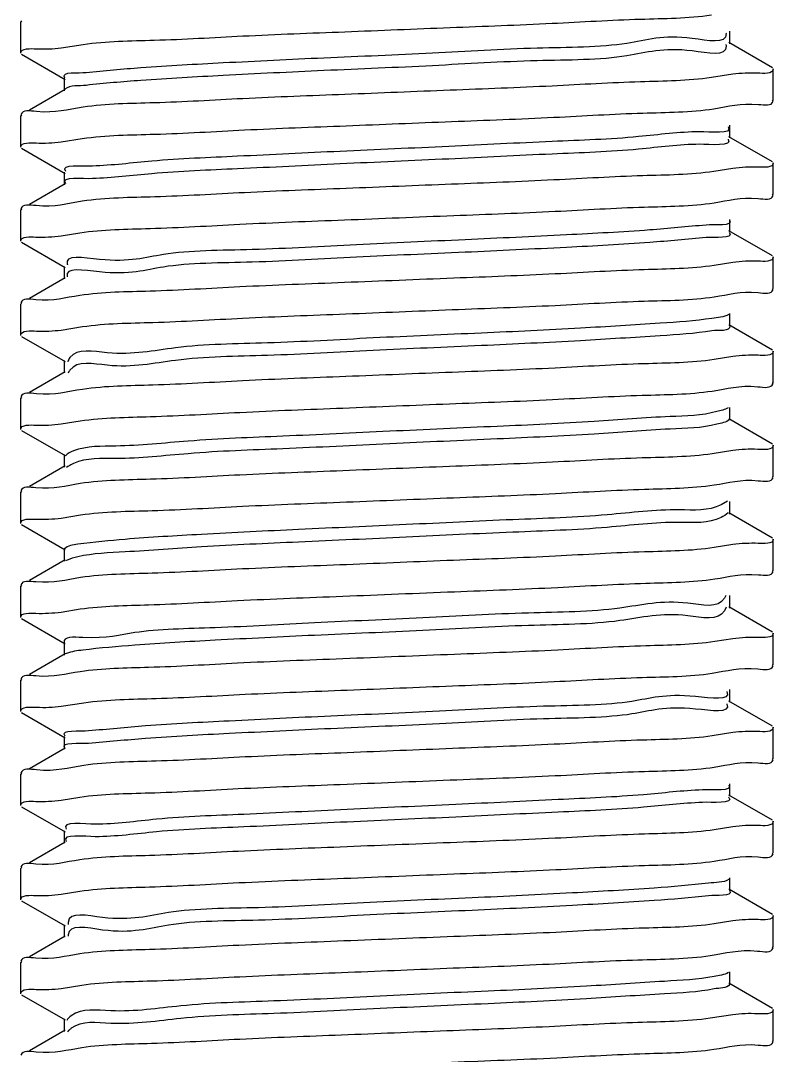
# Model space of a CAD drawing. Extents: x 69728788 to 150676229, y 20327566 to 43663798.
# Drawn here: x 75456338.5 to 75456393.2, y 20763602.9 to 20763678 of the extents above; entities that cross this region are included whole.
import ezdxf

# ---------------------------------------------------------------- set-up
doc = ezdxf.new("R2010")
doc.units = 0
doc.header["$LTSCALE"] = 1000
doc.header["$MEASUREMENT"] = 0
doc.layers.get('0').update_dxf_attribs({"linetype": 'CONTINUOUS'})
doc.layers.add('02___PRT_ALL_AXES', color=7, linetype='CONTINUOUS')

msp = doc.modelspace()

# ---------------------------------------------------------------- linework, layer by layer
at = {"color": 0, "linetype": 'Continuous'}
for p, q in [((75456338.613, 20763677.96), (75456338.548, 20763677.885)), ((75456389.727, 20763677.091), (75456389.732, 20763677.037)), ((75456390.01, 20763676.292), (75456390.01, 20763677.202)), ((75456341.496, 20763675.995), (75456343.072, 20763676.244)), ((75456389.718, 20763676.235), (75456389.732, 20763676.127)), ((75456393.099, 20763674.546), (75456389.937, 20763676.376)), ((75456338.613, 20763675.534), (75456341.774, 20763673.704)), ((75456390.216, 20763674.084), (75456388.667, 20763673.839)), ((75456341.702, 20763673.789), (75456341.702, 20763672.878)), ((75456341.775, 20763672.963), (75456339.187, 20763671.465)), ((75456393.099, 20763672.121), (75456393.163, 20763672.196)), ((75456338.613, 20763671.133), (75456338.548, 20763671.058)), ((75456390.01, 20763669.465), (75456390.01, 20763670.375)), ((75456341.494, 20763669.171), (75456343.02, 20763669.413)), ((75456393.099, 20763667.719), (75456389.937, 20763669.55)), ((75456338.613, 20763668.708), (75456341.774, 20763666.877)), ((75456390.221, 20763667.246), (75456388.853, 20763667.026)), ((75456341.702, 20763666.962), (75456341.702, 20763666.052)), ((75456341.775, 20763666.136), (75456339.187, 20763664.638)), ((75456393.099, 20763665.294), (75456393.163, 20763665.369)), ((75456338.613, 20763664.306), (75456338.548, 20763664.231)), ((75456390.01, 20763662.638), (75456390.01, 20763663.548)), ((75456341.49, 20763662.355), (75456342.833, 20763662.572)), ((75456393.099, 20763660.892), (75456389.937, 20763662.723)), ((75456338.613, 20763661.881), (75456341.774, 20763660.05)), ((75456390.221, 20763660.418), (75456388.867, 20763660.2)), ((75456341.702, 20763660.135), (75456341.702, 20763659.225)), ((75456341.775, 20763659.309), (75456339.187, 20763657.811)), ((75456393.099, 20763658.467), (75456393.163, 20763658.542)), ((75456338.613, 20763657.479), (75456338.548, 20763657.404)), ((75456390.01, 20763655.811), (75456390.01, 20763656.721)), ((75456393.099, 20763654.065), (75456389.937, 20763655.896)), ((75456338.613, 20763655.054), (75456341.774, 20763653.224)), ((75456341.496, 20763655.517), (75456343.036, 20763655.76)), ((75456390.221, 20763653.592), (75456388.865, 20763653.373)), ((75456341.702, 20763653.308), (75456341.702, 20763652.398)), ((75456341.775, 20763652.482), (75456339.187, 20763650.984)), ((75456342.051, 20763652.494), (75456341.992, 20763652.383)), ((75456342.066, 20763652.519), (75456342.051, 20763652.494)), ((75456393.099, 20763651.64), (75456393.163, 20763651.715)), ((75456338.613, 20763650.652), (75456338.548, 20763650.577)), ((75456390.01, 20763648.984), (75456390.01, 20763649.895)), ((75456393.099, 20763647.239), (75456389.937, 20763649.069)), ((75456341.491, 20763648.699), (75456342.871, 20763648.921)), ((75456338.613, 20763648.227), (75456341.774, 20763646.397)), ((75456390.217, 20763646.773), (75456388.729, 20763646.536)), ((75456341.702, 20763646.481), (75456341.702, 20763645.571)), ((75456341.775, 20763645.655), (75456339.187, 20763644.157)), ((75456341.98, 20763645.617), (75456341.871, 20763645.539)), ((75456342.016, 20763645.64), (75456341.98, 20763645.617)), ((75456393.099, 20763644.813), (75456393.163, 20763644.888)), ((75456338.613, 20763643.825), (75456338.548, 20763643.75)), ((75456389.83, 20763643.105), (75456389.37, 20763642.817)), ((75456390.01, 20763642.157), (75456390.01, 20763643.068)), ((75456341.492, 20763641.871), (75456342.896, 20763642.096)), ((75456393.099, 20763640.412), (75456389.937, 20763642.242)), ((75456338.613, 20763641.4), (75456341.774, 20763639.57)), ((75456341.702, 20763639.654), (75456341.702, 20763638.744)), ((75456390.221, 20763639.937), (75456388.872, 20763639.719)), ((75456341.775, 20763638.828), (75456339.187, 20763637.33)), ((75456341.916, 20763638.82), (75456341.808, 20763638.769)), ((75456393.099, 20763637.987), (75456393.163, 20763638.061)), ((75456338.613, 20763636.998), (75456338.548, 20763636.923)), ((75456389.707, 20763636.239), (75456389.616, 20763636.044)), ((75456390.01, 20763635.331), (75456390.01, 20763636.241)), ((75456341.491, 20763635.047), (75456342.858, 20763635.267)), ((75456389.731, 20763635.405), (75456389.616, 20763635.134)), ((75456393.099, 20763633.585), (75456389.937, 20763635.415)), ((75456338.613, 20763634.573), (75456341.774, 20763632.743)), ((75456341.702, 20763632.827), (75456341.702, 20763631.917)), ((75456390.223, 20763633.107), (75456388.923, 20763632.896)), ((75456341.775, 20763632.002), (75456339.187, 20763630.503)), ((75456341.87, 20763632.046), (75456341.773, 20763632.005)), ((75456393.099, 20763631.16), (75456393.163, 20763631.234)), ((75456338.613, 20763630.171), (75456338.548, 20763630.097)), ((75456390.01, 20763628.504), (75456390.01, 20763629.414)), ((75456341.497, 20763628.204), (75456343.125, 20763628.459)), ((75456389.788, 20763628.395), (75456389.803, 20763628.361)), ((75456393.099, 20763626.758), (75456389.937, 20763628.588)), ((75456338.613, 20763627.746), (75456341.774, 20763625.916)), ((75456341.702, 20763626), (75456341.702, 20763625.09)), ((75456390.217, 20763626.292), (75456388.723, 20763626.055)), ((75456341.775, 20763625.175), (75456339.187, 20763623.677)), ((75456393.099, 20763624.333), (75456393.163, 20763624.408)), ((75456338.613, 20763623.344), (75456338.548, 20763623.27)), ((75456390.01, 20763621.677), (75456390.01, 20763622.587)), ((75456341.49, 20763621.394), (75456342.836, 20763621.611)), ((75456393.099, 20763619.931), (75456389.937, 20763621.761)), ((75456338.613, 20763620.919), (75456341.774, 20763619.089)), ((75456341.702, 20763619.174), (75456341.702, 20763618.263)), ((75456390.222, 20763619.456), (75456388.884, 20763619.24)), ((75456341.775, 20763618.348), (75456339.187, 20763616.85)), ((75456393.099, 20763617.506), (75456393.163, 20763617.581)), ((75456338.613, 20763616.518), (75456338.548, 20763616.443)), ((75456390.01, 20763614.85), (75456390.01, 20763615.76)), ((75456341.49, 20763614.568), (75456342.829, 20763614.784)), ((75456393.099, 20763613.104), (75456389.937, 20763614.934)), ((75456338.613, 20763614.092), (75456341.774, 20763612.262)), ((75456341.702, 20763612.347), (75456341.702, 20763611.436)), ((75456390.221, 20763612.629), (75456388.877, 20763612.412)), ((75456341.775, 20763611.521), (75456339.187, 20763610.023)), ((75456342.001, 20763611.601), (75456342.001, 20763611.529)), ((75456393.099, 20763610.679), (75456393.163, 20763610.754)), ((75456338.613, 20763609.691), (75456338.548, 20763609.616)), ((75456390.01, 20763608.023), (75456390.01, 20763608.933)), ((75456341.494, 20763607.731), (75456342.99, 20763607.969)), ((75456393.099, 20763606.277), (75456389.937, 20763608.107)), ((75456338.613, 20763607.265), (75456341.774, 20763605.435)), ((75456341.702, 20763605.52), (75456341.702, 20763604.61)), ((75456390.215, 20763605.819), (75456388.593, 20763605.565)), ((75456341.775, 20763604.694), (75456339.187, 20763603.196)), ((75456342.027, 20763604.667), (75456341.936, 20763604.565)), ((75456342.054, 20763604.693), (75456342.027, 20763604.667)), ((75456393.099, 20763603.852), (75456393.163, 20763603.927))]:
    msp.add_line(p, q, dxfattribs=at)
for points, start_tangent, end_tangent in [([(75456343.072, 20763676.244), (75456348.24, 20763676.554), (75456354.666, 20763676.857), (75456362.075, 20763677.165), (75456369.71, 20763677.47), (75456377.114, 20763677.778), (75456383.528, 20763678.081), (75456388.667, 20763678.39)], (0.989285, 0.145996), (0.989281, 0.146022)), ([(75456389.732, 20763677.037), (75456387.281, 20763676.681), (75456382.544, 20763676.324), (75456376.027, 20763675.968), (75456368.425, 20763675.611), (75456360.549, 20763675.255), (75456353.24, 20763674.898), (75456347.276, 20763674.542), (75456343.293, 20763674.185)], (0.050572, -0.99872), (-0.994102, -0.108448)), ([(75456389.732, 20763676.127), (75456387.281, 20763675.77), (75456382.544, 20763675.414), (75456376.027, 20763675.057), (75456368.425, 20763674.701), (75456360.549, 20763674.345), (75456353.24, 20763673.988), (75456347.276, 20763673.632), (75456343.293, 20763673.275)], (0.050572, -0.99872), (-0.994102, -0.108448)), ([(75456338.548, 20763675.609), (75456339.691, 20763675.925)], (0, 1), (0.999156, -0.041066)), ([(75456339.691, 20763675.925), (75456341.496, 20763675.995)], (0.999156, -0.041066), (0.992451, 0.122644)), ([(75456343.293, 20763674.185), (75456341.718, 20763673.829), (75456341.729, 20763673.813)], (-0.994102, -0.108448), (0.660209, -0.751082)), ([(75456388.667, 20763673.839), (75456383.528, 20763673.529), (75456377.114, 20763673.226), (75456369.71, 20763672.919), (75456362.075, 20763672.614), (75456354.666, 20763672.306), (75456348.24, 20763672.003), (75456343.072, 20763671.692)], (-0.989281, -0.146022), (-0.989285, -0.145996)), ([(75456392.028, 20763674.157), (75456390.216, 20763674.084)], (-0.999185, 0.04037), (-0.992246, -0.124289)), ([(75456393.163, 20763674.471), (75456392.028, 20763674.157)], (0, -1), (-0.999185, 0.04037)), ([(75456343.293, 20763673.275), (75456341.75, 20763672.998)], (-0.994102, -0.108448), (-0.813214, -0.581965)), ([(75456343.072, 20763671.692), (75456339.691, 20763671.373), (75456338.561, 20763671.149)], (-0.989285, -0.145996), (-0.291656, -0.956523)), ([(75456343.02, 20763669.413), (75456348.285, 20763669.73), (75456354.787, 20763670.036), (75456362.167, 20763670.342), (75456369.821, 20763670.647), (75456377.241, 20763670.956), (75456383.698, 20763671.263), (75456388.853, 20763671.577)], (0.989217, 0.146455), (0.989112, 0.147164)), ([(75456388.853, 20763671.577), (75456392.087, 20763671.89), (75456393.15, 20763672.104)], (0.989112, 0.147164), (0.314206, 0.949355)), ([(75456389.889, 20763670.258), (75456387.81, 20763669.908)], (0.562753, -0.826625), (-0.999932, -0.01166)), ([(75456387.81, 20763669.908), (75456383.393, 20763669.551), (75456377.106, 20763669.195), (75456369.619, 20763668.839), (75456361.731, 20763668.482), (75456354.282, 20763668.126), (75456348.068, 20763667.769), (75456343.751, 20763667.413)], (-0.999932, -0.01166), (-0.999283, -0.03787)), ([(75456389.878, 20763669.363), (75456389.885, 20763669.354), (75456387.81, 20763668.998)], (0.611896, -0.790939), (-0.999932, -0.01166)), ([(75456338.548, 20763668.782), (75456339.659, 20763669.093)], (0, 1), (0.999261, -0.038442)), ([(75456339.659, 20763669.093), (75456341.494, 20763669.171)], (0.999261, -0.038442), (0.99199, 0.126313)), ([(75456387.81, 20763668.998), (75456383.393, 20763668.641), (75456377.106, 20763668.285), (75456369.619, 20763667.928), (75456361.731, 20763667.572), (75456354.282, 20763667.215), (75456348.068, 20763666.859), (75456343.751, 20763666.502)], (-0.999932, -0.01166), (-0.999283, -0.03787)), ([(75456343.751, 20763667.413), (75456341.793, 20763667.056), (75456341.8, 20763667.048)], (-0.999283, -0.03787), (0.656892, -0.753985)), ([(75456392.087, 20763667.338), (75456390.221, 20763667.246)], (-0.999398, 0.034699), (-0.990801, -0.135325)), ([(75456393.163, 20763667.645), (75456392.087, 20763667.338)], (0, -1), (-0.999398, 0.034699)), ([(75456343.751, 20763666.502), (75456341.791, 20763666.149)], (-0.999283, -0.03787), (0.610296, -0.792173)), ([(75456388.853, 20763667.026), (75456383.698, 20763666.711), (75456377.241, 20763666.405), (75456369.821, 20763666.096), (75456362.167, 20763665.791), (75456354.787, 20763665.484), (75456348.285, 20763665.178), (75456343.02, 20763664.862)], (-0.989112, -0.147164), (-0.989217, -0.146455)), ([(75456343.02, 20763664.862), (75456339.659, 20763664.542), (75456338.561, 20763664.322)], (-0.989217, -0.146455), (-0.301981, -0.953314)), ([(75456388.867, 20763664.751), (75456392.067, 20763665.06), (75456393.15, 20763665.278)], (0.989078, 0.147396), (0.307648, 0.9515)), ([(75456342.833, 20763662.572), (75456347.932, 20763662.884), (75456354.44, 20763663.194), (75456362.046, 20763663.51), (75456369.972, 20763663.827), (75456377.34, 20763664.134), (75456383.8, 20763664.441), (75456388.867, 20763664.751)], (0.98905, 0.147582), (0.989078, 0.147396)), ([(75456389.977, 20763663.492), (75456388.285, 20763663.135)], (0.574035, -0.818831), (-0.996119, -0.08802)), ([(75456388.285, 20763663.135), (75456384.2, 20763662.779), (75456378.158, 20763662.422), (75456370.804, 20763662.066), (75456362.922, 20763661.709), (75456355.353, 20763661.353), (75456348.905, 20763660.996), (75456344.264, 20763660.64), (75456341.927, 20763660.284), (75456341.945, 20763660.236)], (-0.996119, -0.08802), (0.383965, -0.923347)), ([(75456389.965, 20763662.596), (75456389.977, 20763662.581), (75456388.285, 20763662.225)], (0.687025, -0.726634), (-0.996119, -0.08802)), ([(75456338.548, 20763661.955), (75456339.637, 20763662.263)], (0, 1), (0.999373, -0.035394)), ([(75456339.637, 20763662.263), (75456341.49, 20763662.355)], (0.999373, -0.035394), (0.990671, 0.136275)), ([(75456388.285, 20763662.225), (75456384.2, 20763661.868), (75456378.158, 20763661.512), (75456370.804, 20763661.156), (75456362.922, 20763660.799), (75456355.353, 20763660.443), (75456348.905, 20763660.086), (75456344.264, 20763659.73), (75456341.927, 20763659.373)], (-0.996119, -0.08802), (0.30337, -0.952873)), ([(75456392.067, 20763660.509), (75456390.221, 20763660.418)], (-0.999351, 0.03603), (-0.990781, -0.135471)), ([(75456393.163, 20763660.818), (75456392.067, 20763660.509)], (0, -1), (-0.999351, 0.03603)), ([(75456388.867, 20763660.2), (75456383.8, 20763659.89), (75456377.34, 20763659.582), (75456369.972, 20763659.275), (75456362.046, 20763658.959), (75456354.44, 20763658.642), (75456347.932, 20763658.333), (75456342.833, 20763658.021)], (-0.989078, -0.147396), (-0.98905, -0.147582)), ([(75456341.927, 20763659.373), (75456341.931, 20763659.363)], (0.303369, -0.952873), (0.32394, -0.946078)), ([(75456388.865, 20763657.924), (75456392.066, 20763658.233), (75456393.15, 20763658.451)], (0.989075, 0.147414), (0.307439, 0.951568)), ([(75456342.833, 20763658.021), (75456339.637, 20763657.712), (75456338.562, 20763657.496)], (-0.98905, -0.147582), (-0.310096, -0.950705)), ([(75456343.036, 20763655.76), (75456348.146, 20763656.069), (75456354.652, 20763656.376), (75456362.142, 20763656.687), (75456369.861, 20763656.995), (75456377.328, 20763657.306), (75456383.793, 20763657.614), (75456388.865, 20763657.924)], (0.989255, 0.146204), (0.989075, 0.147414)), ([(75456389.935, 20763656.641), (75456388.704, 20763656.362)], (-0.88552, -0.464601), (-0.987462, -0.157856)), ([(75456388.704, 20763656.362), (75456384.96, 20763656.006), (75456379.179, 20763655.65), (75456371.976, 20763655.293), (75456364.121, 20763654.937), (75456356.45, 20763654.58), (75456349.783, 20763654.224), (75456344.831, 20763653.867), (75456342.121, 20763653.511), (75456341.961, 20763653.217)], (-0.987462, -0.157856), (-0.331596, -0.943422)), ([(75456390.01, 20763655.811), (75456388.704, 20763655.452)], (0.106699, -0.994291), (-0.987462, -0.157856)), ([(75456338.548, 20763655.129), (75456339.692, 20763655.444)], (0, 1), (0.999165, -0.040846)), ([(75456339.692, 20763655.444), (75456341.496, 20763655.517)], (0.999165, -0.040846), (0.992231, 0.124411)), ([(75456388.704, 20763655.452), (75456384.96, 20763655.096), (75456379.179, 20763654.739), (75456371.976, 20763654.383), (75456364.121, 20763654.026), (75456356.45, 20763653.67), (75456349.783, 20763653.313), (75456344.831, 20763652.957), (75456342.121, 20763652.601), (75456342.066, 20763652.519)], (-0.987462, -0.157856), (-0.52804, -0.849219)), ([(75456392.066, 20763653.682), (75456390.221, 20763653.592)], (-0.999349, 0.03609), (-0.990797, -0.135356)), ([(75456393.163, 20763653.991), (75456392.066, 20763653.682)], (0, -1), (-0.999349, 0.03609)), ([(75456388.865, 20763653.373), (75456383.793, 20763653.063), (75456377.328, 20763652.755), (75456369.861, 20763652.444), (75456362.142, 20763652.136), (75456354.652, 20763651.825), (75456348.146, 20763651.517), (75456343.036, 20763651.209)], (-0.989075, -0.147414), (-0.989255, -0.146204)), ([(75456388.729, 20763651.087), (75456392.032, 20763651.401), (75456393.151, 20763651.624)], (0.989218, 0.146453), (0.295725, 0.955273)), ([(75456343.036, 20763651.209), (75456339.692, 20763650.893), (75456338.561, 20763650.668)], (-0.989255, -0.146204), (-0.291532, -0.956561)), ([(75456342.871, 20763648.921), (75456347.962, 20763649.232), (75456354.46, 20763649.541), (75456361.929, 20763649.852), (75456369.658, 20763650.16), (75456377.143, 20763650.471), (75456383.65, 20763650.78), (75456388.729, 20763651.087)], (0.989084, 0.147352), (0.989218, 0.146453)), ([(75456389.898, 20763649.877), (75456389.066, 20763649.59)], (-0.863728, -0.503958), (-0.966727, -0.255809)), ([(75456389.066, 20763649.59), (75456385.673, 20763649.233), (75456380.166, 20763648.877), (75456373.133, 20763648.52), (75456365.324, 20763648.164), (75456357.571, 20763647.807), (75456350.702, 20763647.451), (75456345.45, 20763647.095), (75456342.374, 20763646.738), (75456341.809, 20763646.39)], (-0.966727, -0.255809), (-0.645316, -0.763916)), ([(75456389.971, 20763649.021), (75456389.066, 20763648.68)], (-0.682491, -0.730894), (-0.966727, -0.255809)), ([(75456338.548, 20763648.302), (75456339.651, 20763648.611)], (0, 1), (0.999327, -0.036682)), ([(75456339.651, 20763648.611), (75456341.491, 20763648.699)], (0.999327, -0.036682), (0.99098, 0.134006)), ([(75456389.066, 20763648.68), (75456385.673, 20763648.323), (75456380.166, 20763647.967), (75456373.133, 20763647.61), (75456365.324, 20763647.254), (75456357.571, 20763646.897), (75456350.702, 20763646.541), (75456345.45, 20763646.184), (75456342.374, 20763645.828), (75456342.016, 20763645.64)], (-0.966727, -0.255809), (-0.851243, -0.524772)), ([(75456392.032, 20763646.85), (75456390.217, 20763646.773)], (-0.999217, 0.039577), (-0.991833, -0.127546)), ([(75456393.163, 20763647.164), (75456392.032, 20763646.85)], (0, -1), (-0.999217, 0.039577)), ([(75456388.729, 20763646.536), (75456383.65, 20763646.228), (75456377.143, 20763645.92), (75456369.658, 20763645.609), (75456361.929, 20763645.3), (75456354.46, 20763644.989), (75456347.962, 20763644.681), (75456342.871, 20763644.37)], (-0.989218, -0.146453), (-0.989084, -0.147352)), ([(75456388.872, 20763644.271), (75456392.072, 20763644.58), (75456393.15, 20763644.797)], (0.989101, 0.147242), (0.309297, 0.950966)), ([(75456342.871, 20763644.37), (75456339.651, 20763644.06), (75456338.562, 20763643.842)], (-0.989084, -0.147352), (-0.305372, -0.952233)), ([(75456342.896, 20763642.096), (75456348.092, 20763642.412), (75456354.638, 20763642.722), (75456362.191, 20763643.035), (75456369.964, 20763643.346), (75456377.357, 20763643.654), (75456383.822, 20763643.962), (75456388.872, 20763644.271)], (0.989083, 0.147359), (0.989101, 0.147242)), ([(75456389.37, 20763642.817), (75456386.337, 20763642.461), (75456381.119, 20763642.104), (75456374.272, 20763641.748), (75456366.528, 20763641.391), (75456358.712, 20763641.035), (75456351.659, 20763640.678), (75456346.119, 20763640.322), (75456342.685, 20763639.965), (75456341.734, 20763639.624)], (-0.894203, -0.447662), (-0.672614, -0.739994)), ([(75456338.548, 20763641.475), (75456339.642, 20763641.783)], (0, 1), (0.999343, -0.036243)), ([(75456339.642, 20763641.783), (75456341.492, 20763641.871)], (0.999343, -0.036243), (0.991121, 0.132966)), ([(75456389.37, 20763641.907), (75456386.337, 20763641.55), (75456381.119, 20763641.194), (75456374.272, 20763640.837), (75456366.528, 20763640.481), (75456358.712, 20763640.124), (75456351.659, 20763639.768), (75456346.119, 20763639.412), (75456342.685, 20763639.055), (75456341.916, 20763638.82)], (-0.894203, -0.447662), (-0.920859, -0.389897)), ([(75456389.889, 20763642.255), (75456389.37, 20763641.907)], (-0.628218, -0.778037), (-0.894203, -0.447662)), ([(75456392.072, 20763640.029), (75456390.221, 20763639.937)], (-0.999365, 0.035629), (-0.990724, -0.135891)), ([(75456393.163, 20763640.337), (75456392.072, 20763640.029)], (0, -1), (-0.999365, 0.035629)), ([(75456388.872, 20763639.719), (75456383.822, 20763639.41), (75456377.357, 20763639.103), (75456369.964, 20763638.794), (75456362.191, 20763638.484), (75456354.638, 20763638.17), (75456348.092, 20763637.861), (75456342.896, 20763637.545)], (-0.989101, -0.147242), (-0.989083, -0.147359)), ([(75456388.923, 20763637.448), (75456392.082, 20763637.754), (75456393.15, 20763637.97)], (0.989073, 0.147425), (0.312949, 0.94977)), ([(75456342.896, 20763637.545), (75456339.642, 20763637.232), (75456338.562, 20763637.015)], (-0.989083, -0.147359), (-0.308241, -0.951308)), ([(75456342.858, 20763635.267), (75456347.834, 20763635.571), (75456354.27, 20763635.878), (75456361.917, 20763636.197), (75456370.017, 20763636.521), (75456377.524, 20763636.834), (75456383.923, 20763637.14), (75456388.923, 20763637.448)], (0.989163, 0.146821), (0.989073, 0.147425)), ([(75456389.616, 20763636.044), (75456386.95, 20763635.688), (75456382.033, 20763635.331), (75456375.39, 20763634.975), (75456367.731, 20763634.618), (75456359.871, 20763634.262), (75456352.65, 20763633.906), (75456346.838, 20763633.549), (75456343.054, 20763633.193), (75456341.702, 20763632.836), (75456341.704, 20763632.828)], (-0.505307, -0.862939), (0.325803, -0.945438)), ([(75456338.548, 20763634.648), (75456339.65, 20763634.957)], (0, 1), (0.999335, -0.036453)), ([(75456339.65, 20763634.957), (75456341.491, 20763635.047)], (0.999335, -0.036453), (0.99087, 0.13482)), ([(75456389.616, 20763635.134), (75456386.95, 20763634.778), (75456382.033, 20763634.421), (75456375.39, 20763634.065), (75456367.731, 20763633.708), (75456359.871, 20763633.352), (75456352.65, 20763632.995), (75456346.838, 20763632.639), (75456343.054, 20763632.282), (75456341.87, 20763632.046)], (-0.505307, -0.862939), (-0.942703, -0.333632)), ([(75456393.163, 20763633.51), (75456392.082, 20763633.203)], (0, -1), (-0.999406, 0.034469)), ([(75456388.923, 20763632.896), (75456383.923, 20763632.589), (75456377.524, 20763632.283), (75456370.017, 20763631.97), (75456361.917, 20763631.646), (75456354.27, 20763631.327), (75456347.834, 20763631.02), (75456342.858, 20763630.715)], (-0.989073, -0.147425), (-0.989163, -0.146821)), ([(75456392.082, 20763633.203), (75456390.223, 20763633.107)], (-0.999406, 0.034469), (-0.990328, -0.138746)), ([(75456388.723, 20763630.606), (75456392.038, 20763630.921), (75456393.151, 20763631.144)], (0.989268, 0.14611), (0.297475, 0.95473)), ([(75456342.858, 20763630.715), (75456339.65, 20763630.406), (75456338.562, 20763630.188)], (-0.989163, -0.146821), (-0.305858, -0.952077)), ([(75456343.125, 20763628.459), (75456348.369, 20763628.773), (75456354.827, 20763629.076), (75456362.245, 20763629.384), (75456369.878, 20763629.688), (75456377.264, 20763629.996), (75456383.659, 20763630.299), (75456388.723, 20763630.606)], (0.989293, 0.145942), (0.989268, 0.14611)), ([(75456389.803, 20763629.272), (75456387.51, 20763628.915), (75456382.907, 20763628.559), (75456376.485, 20763628.202), (75456368.929, 20763627.846), (75456361.045, 20763627.489), (75456353.675, 20763627.133), (75456347.604, 20763626.776), (75456343.48, 20763626.42)], (0.376936, -0.926239), (-0.996784, -0.080134)), ([(75456338.548, 20763627.821), (75456339.7, 20763628.138)], (0, 1), (0.999114, -0.042074)), ([(75456339.7, 20763628.138), (75456341.497, 20763628.204)], (0.999114, -0.042074), (0.992819, 0.119624)), ([(75456389.803, 20763628.361), (75456387.51, 20763628.005), (75456382.907, 20763627.648), (75456376.485, 20763627.292), (75456368.929, 20763626.936), (75456361.045, 20763626.579), (75456353.675, 20763626.223), (75456347.604, 20763625.866), (75456343.48, 20763625.51)], (0.376936, -0.926239), (-0.996784, -0.080134)), ([(75456343.48, 20763626.42), (75456341.742, 20763626.063), (75456341.754, 20763626.05)], (-0.996784, -0.080134), (0.689182, -0.724588)), ([(75456393.163, 20763626.683), (75456392.038, 20763626.37)], (0, -1), (-0.999231, 0.039219)), ([(75456388.723, 20763626.055), (75456383.659, 20763625.748), (75456377.264, 20763625.445), (75456369.878, 20763625.137), (75456362.245, 20763624.832), (75456354.827, 20763624.525), (75456348.369, 20763624.221), (75456343.125, 20763623.908)], (-0.989268, -0.14611), (-0.989293, -0.145942)), ([(75456392.038, 20763626.37), (75456390.217, 20763626.292)], (-0.999231, 0.039219), (-0.991836, -0.127516)), ([(75456343.48, 20763625.51), (75456341.744, 20763625.151)], (-0.996784, -0.080134), (0.613324, -0.789832)), ([(75456388.884, 20763623.791), (75456392.072, 20763624.099), (75456393.15, 20763624.316)], (0.989061, 0.147506), (0.30943, 0.950922)), ([(75456343.125, 20763623.908), (75456339.7, 20763623.586), (75456338.561, 20763623.36)], (-0.989293, -0.145942), (-0.288778, -0.957396)), ([(75456342.836, 20763621.611), (75456347.89, 20763621.921), (75456354.337, 20763622.228), (75456361.73, 20763622.536), (75456369.716, 20763622.855), (75456377.334, 20763623.172), (75456383.819, 20763623.481), (75456388.884, 20763623.791)], (0.989081, 0.147375), (0.989061, 0.147506)), ([(75456388.017, 20763622.142), (75456383.738, 20763621.786), (75456377.553, 20763621.43), (75456370.119, 20763621.073), (75456362.231, 20763620.717), (75456354.73, 20763620.36), (75456348.415, 20763620.004), (75456343.961, 20763619.647)], (-0.998896, -0.046982), (-1, -0.000528)), ([(75456389.932, 20763622.498), (75456388.017, 20763622.142)], (0.62173, -0.783232), (-0.998896, -0.046982)), ([(75456338.548, 20763620.994), (75456339.642, 20763621.303)], (0, 1), (0.999361, -0.035745)), ([(75456339.642, 20763621.303), (75456341.49, 20763621.394)], (0.999361, -0.035745), (0.990706, 0.136024)), ([(75456389.923, 20763621.598), (75456389.931, 20763621.589), (75456388.017, 20763621.232)], (0.668666, -0.743563), (-0.998896, -0.046982)), ([(75456388.017, 20763621.232), (75456383.738, 20763620.876), (75456377.553, 20763620.519), (75456370.119, 20763620.163), (75456362.231, 20763619.806), (75456354.73, 20763619.45), (75456348.415, 20763619.093), (75456343.961, 20763618.737)], (-0.998896, -0.046982), (-1, -0.000528)), ([(75456343.961, 20763619.647), (75456341.842, 20763619.291), (75456341.849, 20763619.281)], (-1, -0.000528), (0.588197, -0.808718)), ([(75456393.163, 20763619.856), (75456392.072, 20763619.548)], (0, -1), (-0.999369, 0.035525)), ([(75456343.961, 20763618.737), (75456341.837, 20763618.388)], (-1, -0.000528), (0.537365, -0.84335)), ([(75456388.884, 20763619.24), (75456383.819, 20763618.93), (75456377.334, 20763618.621), (75456369.716, 20763618.304), (75456361.73, 20763617.985), (75456354.337, 20763617.676), (75456347.89, 20763617.369), (75456342.836, 20763617.06)], (-0.989061, -0.147506), (-0.989081, -0.147375)), ([(75456392.072, 20763619.548), (75456390.222, 20763619.456)], (-0.999369, 0.035525), (-0.990645, -0.136462)), ([(75456388.877, 20763616.964), (75456392.07, 20763617.272), (75456393.15, 20763617.489)], (0.989077, 0.1474), (0.308588, 0.951196)), ([(75456342.836, 20763617.06), (75456339.642, 20763616.751), (75456338.562, 20763616.534)], (-0.989081, -0.147375), (-0.308532, -0.951214)), ([(75456342.829, 20763614.784), (75456347.89, 20763615.094), (75456354.381, 20763615.403), (75456362.004, 20763615.72), (75456369.987, 20763616.039), (75456377.374, 20763616.347), (75456383.822, 20763616.654), (75456388.877, 20763616.964)], (0.989067, 0.147467), (0.989077, 0.1474)), ([(75456388.468, 20763615.37), (75456384.525, 20763615.013), (75456378.591, 20763614.657), (75456371.299, 20763614.3), (75456363.426, 20763613.944), (75456355.812, 20763613.587), (75456349.27, 20763613.231), (75456344.496, 20763612.875), (75456342.001, 20763612.518), (75456342.005, 20763612.378)], (-0.993213, -0.116306), (0.101876, -0.994797)), ([(75456389.956, 20763615.646), (75456388.468, 20763615.37)], (-0.841891, -0.539647), (-0.993213, -0.116306)), ([(75456338.548, 20763614.167), (75456339.639, 20763614.475)], (0, 1), (0.999369, -0.035509)), ([(75456339.639, 20763614.475), (75456341.49, 20763614.568)], (0.999369, -0.035509), (0.99065, 0.136429)), ([(75456389.988, 20763614.832), (75456389.998, 20763614.816), (75456388.468, 20763614.459)], (0.6374, -0.770533), (-0.993213, -0.116306)), ([(75456388.468, 20763614.459), (75456384.525, 20763614.103), (75456378.591, 20763613.747), (75456371.299, 20763613.39), (75456363.426, 20763613.034), (75456355.812, 20763612.677), (75456349.27, 20763612.321), (75456344.496, 20763611.964), (75456342.001, 20763611.608), (75456342.001, 20763611.601)], (-0.993213, -0.116306), (-0.054965, -0.998488)), ([(75456393.163, 20763613.029), (75456392.07, 20763612.721)], (0, -1), (-0.999361, 0.035752)), ([(75456388.877, 20763612.412), (75456383.822, 20763612.103), (75456377.374, 20763611.796), (75456369.987, 20763611.488), (75456362.004, 20763611.169), (75456354.381, 20763610.851), (75456347.89, 20763610.542), (75456342.829, 20763610.233)], (-0.989077, -0.1474), (-0.989067, -0.147467)), ([(75456392.07, 20763612.721), (75456390.221, 20763612.629)], (-0.999361, 0.035752), (-0.9907, -0.136063)), ([(75456342.829, 20763610.233), (75456339.639, 20763609.924), (75456338.562, 20763609.707)], (-0.989067, -0.147467), (-0.309411, -0.950928)), ([(75456342.99, 20763607.969), (75456348.052, 20763608.275), (75456354.449, 20763608.579), (75456361.835, 20763608.886), (75456369.468, 20763609.191), (75456376.887, 20763609.499), (75456383.343, 20763609.802), (75456388.593, 20763610.116)], (0.989264, 0.146137), (0.98929, 0.145964)), ([(75456388.593, 20763610.116), (75456392.015, 20763610.438), (75456393.151, 20763610.663)], (0.98929, 0.145964), (0.289962, 0.957038)), ([(75456388.863, 20763608.597), (75456385.266, 20763608.241), (75456379.599, 20763607.884), (75456372.465, 20763607.528), (75456364.627, 20763607.171), (75456356.92, 20763606.815), (75456350.166, 20763606.458), (75456345.085, 20763606.102), (75456342.22, 20763605.745), (75456341.887, 20763605.407)], (-0.981149, -0.193251), (-0.520177, -0.854058)), ([(75456389.921, 20763608.879), (75456388.863, 20763608.597)], (-0.885107, -0.465387), (-0.981149, -0.193251)), ([(75456338.548, 20763607.34), (75456339.677, 20763607.654)], (0, 1), (0.999223, -0.039413)), ([(75456339.677, 20763607.654), (75456341.494, 20763607.731)], (0.999223, -0.039413), (0.99186, 0.127332)), ([(75456390, 20763608.03), (75456388.863, 20763607.687)], (-0.537223, -0.843441), (-0.981149, -0.193251)), ([(75456388.863, 20763607.687), (75456385.266, 20763607.33), (75456379.599, 20763606.974), (75456372.465, 20763606.617), (75456364.627, 20763606.261), (75456356.92, 20763605.904), (75456350.166, 20763605.548), (75456345.085, 20763605.192), (75456342.22, 20763604.835), (75456342.054, 20763604.693)], (-0.981149, -0.193251), (-0.722496, -0.691375)), ([(75456388.593, 20763605.565), (75456383.343, 20763605.251), (75456376.887, 20763604.948), (75456369.468, 20763604.64), (75456361.835, 20763604.335), (75456354.449, 20763604.028), (75456348.052, 20763603.724), (75456342.99, 20763603.417)], (-0.98929, -0.145964), (-0.989264, -0.146137)), ([(75456392.015, 20763605.886), (75456390.215, 20763605.819)], (-0.999126, 0.041796), (-0.992768, -0.120045)), ([(75456393.163, 20763606.202), (75456392.015, 20763605.886)], (0, -1), (-0.999126, 0.041796)), ([(75456342.99, 20763603.417), (75456339.677, 20763603.102), (75456338.561, 20763602.88)], (-0.989264, -0.146137), (-0.296539, -0.955021)), ([(75456342.79, 20763601.127), (75456347.789, 20763601.435), (75456354.192, 20763601.741), (75456361.706, 20763602.054), (75456369.807, 20763602.378), (75456377.446, 20763602.696), (75456383.875, 20763603.003), (75456388.853, 20763603.308)], (0.989077, 0.147397), (0.989167, 0.146797)), ([(75456388.853, 20763603.308), (75456392.063, 20763603.617), (75456393.15, 20763603.836)], (0.989167, 0.146797), (0.306252, 0.951951))]:
    msp.add_spline(points, degree=3, dxfattribs=dict(at, start_tangent=start_tangent, end_tangent=end_tangent))
at = {"layer": '02___PRT_ALL_AXES', "color": 0, "linetype": 'Continuous'}
for p, q in [((75456338.548, 20763675.609), (75456338.548, 20763677.885)), ((75456393.163, 20763672.196), (75456393.163, 20763674.471)), ((75456338.548, 20763668.782), (75456338.548, 20763671.058)), ((75456393.163, 20763665.369), (75456393.163, 20763667.645)), ((75456338.548, 20763661.955), (75456338.548, 20763664.231)), ((75456393.163, 20763658.542), (75456393.163, 20763660.818)), ((75456338.548, 20763655.129), (75456338.548, 20763657.404)), ((75456393.163, 20763651.715), (75456393.163, 20763653.991)), ((75456338.548, 20763648.302), (75456338.548, 20763650.577)), ((75456393.163, 20763644.888), (75456393.163, 20763647.164)), ((75456338.548, 20763641.475), (75456338.548, 20763643.75)), ((75456393.163, 20763638.061), (75456393.163, 20763640.337)), ((75456338.548, 20763634.648), (75456338.548, 20763636.923)), ((75456393.163, 20763631.234), (75456393.163, 20763633.51)), ((75456338.548, 20763627.821), (75456338.548, 20763630.097)), ((75456393.163, 20763624.408), (75456393.163, 20763626.683)), ((75456338.548, 20763620.994), (75456338.548, 20763623.27)), ((75456393.163, 20763617.581), (75456393.163, 20763619.856)), ((75456338.548, 20763614.167), (75456338.548, 20763616.443)), ((75456393.163, 20763610.754), (75456393.163, 20763613.029)), ((75456338.548, 20763607.34), (75456338.548, 20763609.616)), ((75456393.163, 20763603.927), (75456393.163, 20763606.202))]:
    msp.add_line(p, q, dxfattribs=at)

doc.saveas('drawing.dxf')
